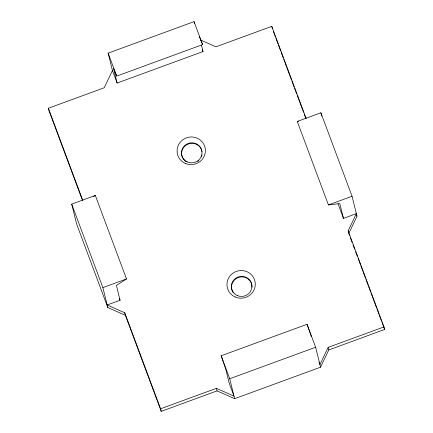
<?xml version="1.0" encoding="UTF-8"?>
<svg xmlns="http://www.w3.org/2000/svg" width="433" height="433" viewBox="0 0 433 433"><rect width="100%" height="100%" fill="white"/><g stroke="black" fill="none" stroke-linecap="round" stroke-linejoin="round"><path stroke-width="0.65" d="M201.437 45.108L203.034 51.549L117.11 83.044L113.441 68.225L116.71 76.105L202.628 44.61L194.06 21.65L108.136 53.145L112.434 70.519L104.223 87.769L48.372 108.239L49.005 110.794L82.497 200.49M348.619 232.819L348.143 230.903L356.359 213.653L343.472 218.378L338.038 203.829M343.472 218.378L339.802 203.559L328.43 204.939L297.255 121.451L320.885 112.791L352.056 196.279L356.992 216.208L348.776 233.457L349.485 235.352M348.143 230.903L383.995 326.91L328.144 347.38L319.933 364.629L318.997 362.123M125.381 315.338L107.817 307.538L76.641 224.05L71.71 204.122L95.336 195.462L126.512 278.949L116.401 285.439L120.071 300.258L107.184 304.984L124.747 312.783L125.381 315.338L161.228 411.35L217.079 390.88L234.643 398.679L320.566 367.184L328.777 349.94L328.144 347.38M93.652 196.539L95.336 195.462M306.207 118.577L271.772 26.353L215.921 46.824L200.782 40.101M107.817 307.538L102.881 287.609L126.512 278.949M328.43 204.939L352.056 196.279M161.228 411.35L160.594 408.795L216.446 388.325L234.009 396.125L229.333 383.6L225.669 368.781L221.139 355.785L307.062 324.295L315.63 347.255L320.566 367.184M234.643 398.679L229.712 378.745L315.63 347.255M328.777 349.94L384.628 329.464L383.995 326.91M297.255 121.451L298.591 121.289M199.364 36.729L202.628 44.61M356.045 213.68L356.992 216.208M273.347 31.436L275.469 37.119M275.94 38.385L278.062 44.069M278.538 45.335L280.66 51.018M281.131 52.279L283.252 57.968M283.723 59.229L291.506 80.073M291.977 81.339L294.099 87.022M294.575 88.283L296.697 93.972M297.168 95.233L303.533 112.288M304.242 114.182L305.66 117.971M350.427 237.879L352.078 242.296M353.025 244.824L354.676 249.246M355.617 251.773L357.268 256.195M358.21 258.723L360.332 264.406M360.808 265.667L362.93 271.356M363.401 272.617L365.522 278.305M365.993 279.566L368.115 285.25M368.591 286.516L370.713 292.199M371.184 293.46L376.374 307.36M376.845 308.621L378.967 314.309M379.438 315.57L381.56 321.254M382.03 322.52L384.628 329.464M202.33 49.671L203.034 51.549M108.136 53.145L116.71 76.105M221.139 355.785L229.712 378.745M112.434 70.519L117.11 83.044M48.372 108.239L82.806 200.457M119.362 298.364L120.071 300.258M124.747 312.783L160.594 408.795M71.71 204.122L102.881 287.609M307.062 324.295L311.376 336.668M320.885 112.791L321.681 116.006M271.772 26.353L272.406 28.908M194.06 21.65L194.536 23.582M216.446 388.325L217.079 390.88M233.327 292.773A10.3 10.024 -13.9 0 1 238.886 277.315A10.3 10.024 -13.9 0 1 252.028 287.241M202 154.965A10.3 10.024 -13.9 0 1 201.459 156.87M198.817 160.659A10.3 10.024 -13.9 0 1 197.767 161.493M186.342 161.866A10.3 10.024 -13.9 0 1 185.259 161.103M184.761 160.675A10.3 10.024 -13.9 0 1 187.137 144.492A10.3 10.024 -13.9 0 1 202.043 151.702M185.243 163.387A14.192 13.807 -13.9 0 0 205.361 149.417A14.192 13.807 -13.9 0 0 183.132 139.55A14.192 13.807 -13.9 0 0 185.243 163.387M235.124 296.968A14.192 13.807 -13.9 0 0 255.237 282.998A14.192 13.807 -13.9 0 0 233.008 273.131A14.192 13.807 -13.9 0 0 235.124 296.968M237.273 295.555A10.3 10.024 -13.9 0 0 251.871 285.417A10.3 10.024 -13.9 0 0 235.741 278.251A10.3 10.024 -13.9 0 0 237.273 295.555M187.397 161.974A10.3 10.024 -13.9 0 0 201.994 151.837A10.3 10.024 -13.9 0 0 185.86 144.671A10.3 10.024 -13.9 0 0 187.397 161.974"/></g></svg>
